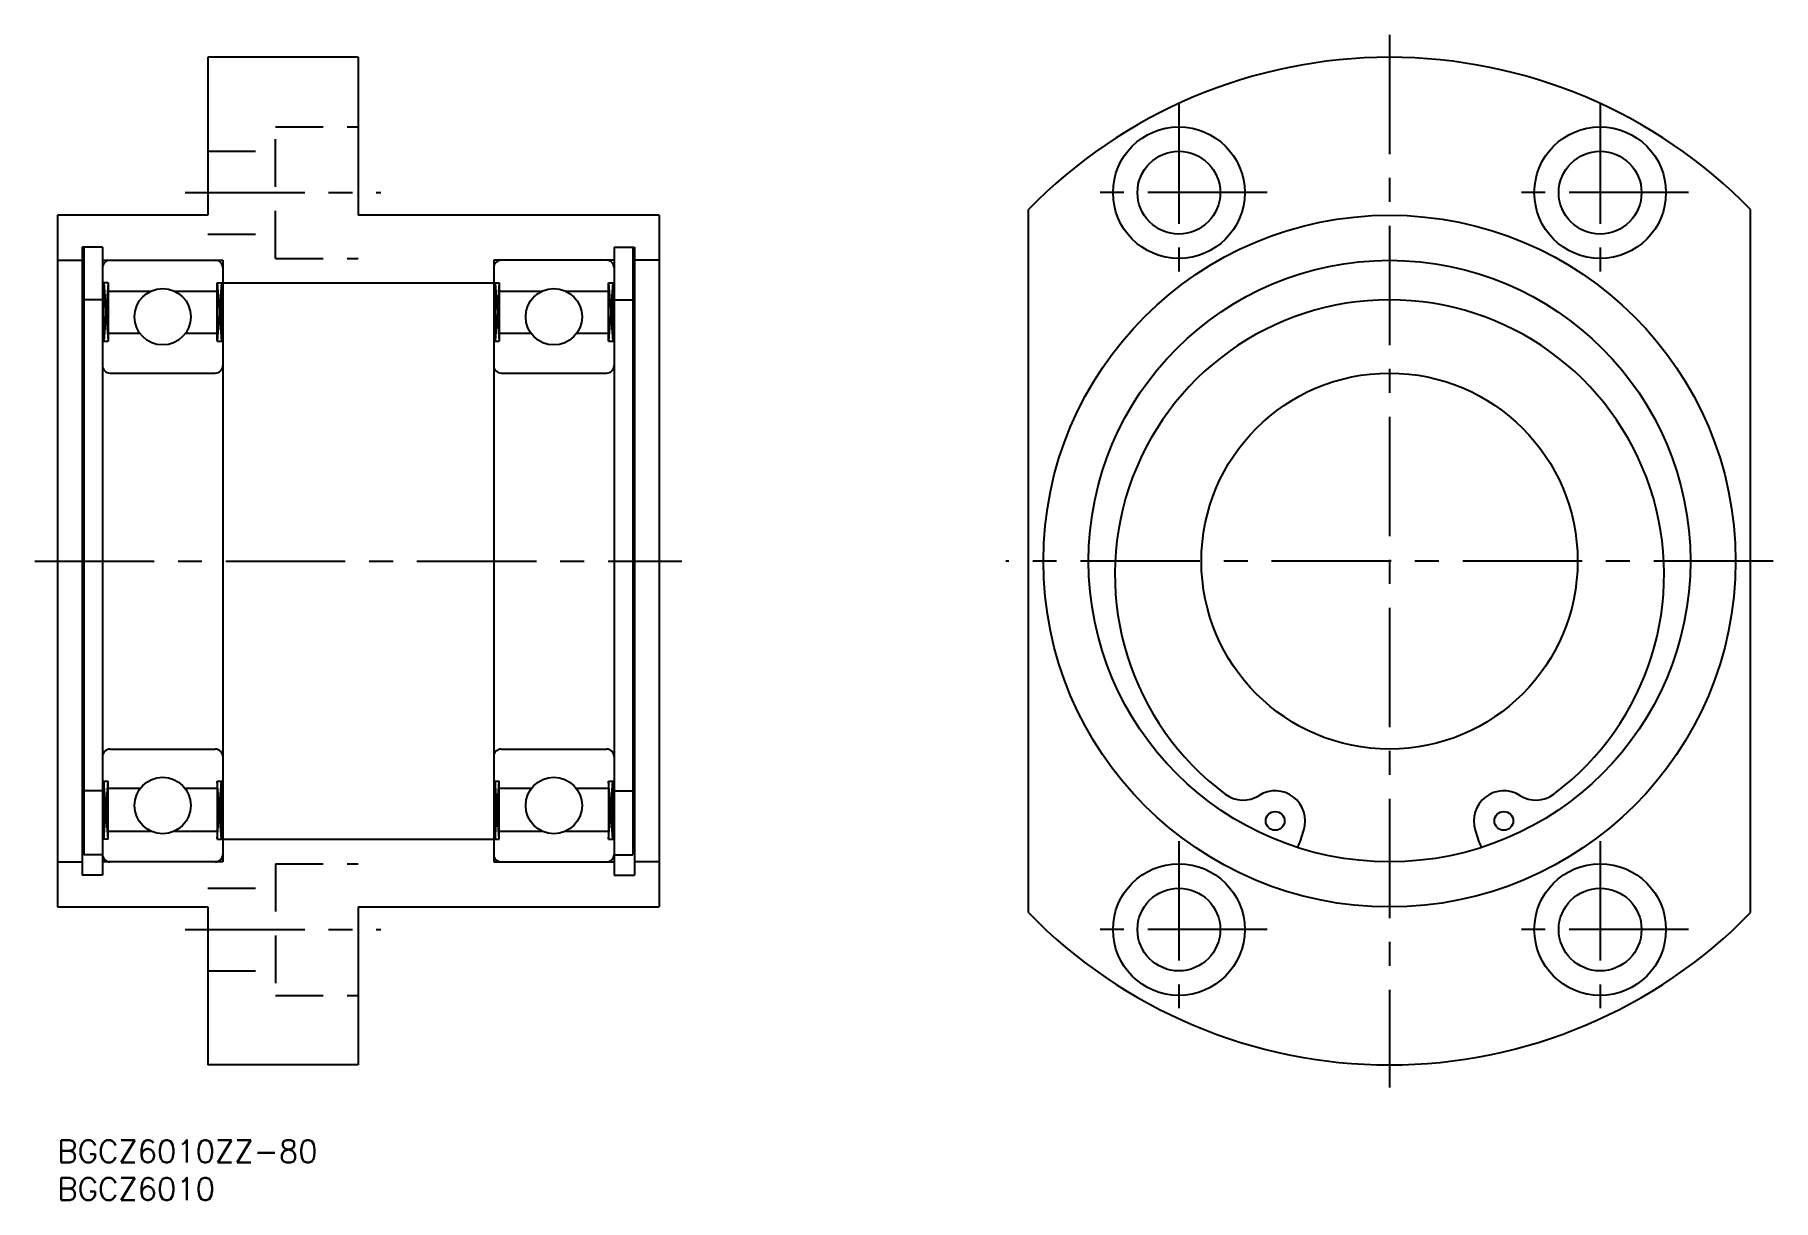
# Model space of a CAD drawing. Extents: x -3 to 228, y -8 to 147.
import ezdxf

# ---------------------------------------------------------------- set-up
doc = ezdxf.new("R2010")
doc.units = 0
doc.header["$LTSCALE"] = 0.5
doc.linetypes.add('CENTER', pattern=[50.8, 31.75, -6.35, 6.35, -6.35])
doc.linetypes.add('DASHED', pattern=[19.05, 12.7, -6.35])
for name, color, linetype in [('MSM_CENTER', 1, 'CENTER'), ('MSM_CONTINUOUS', 7, 'CONTINUOUS'), ('MSM_DASHED', 4, 'DASHED'), ('MSM_PART_NUMBER', 7, 'CONTINUOUS')]:
    doc.layers.add(name, color=color, linetype=linetype)
doc.styles.get("Standard").update_dxf_attribs({"font": 'txt.shx', "height": 3, "bigfont": 'bigfont.shx'})

# ---------------------------------------------------------------- blocks, each defined once
blk = doc.blocks.new('*U6')
at = {"layer": 'MSM_PART_NUMBER'}
blk.add_text('BGCZ6010ZZ-80', height=3, dxfattribs=at).set_placement((0, -3))
blk = doc.blocks.new('*U7')
at = {"layer": 'MSM_PART_NUMBER'}
blk.add_text('BGCZ6010', height=3, dxfattribs=at).set_placement((0, -8))

msp = doc.modelspace()

# ---------------------------------------------------------------- linework, layer by layer
at = {"layer": 'MSM_CENTER'}
for p, q in [((177.07, 147), (177.07, 7)), ((149.07, 137.75), (149.07, 114.25)), ((205.07, 137.75), (205.07, 114.25)), ((17, 126), (43, 126)), ((160.82, 126), (137.32, 126)), ((216.82, 126), (193.32, 126)), ((-3, 77), (83, 77)), ((228.07, 77), (126.07, 77)), ((149.07, 39.75), (149.07, 16.25)), ((205.07, 39.75), (205.07, 16.25)), ((17, 28), (43, 28)), ((160.82, 28), (137.32, 28)), ((216.82, 28), (193.32, 28))]:
    msp.add_line(p, q, dxfattribs=at)
at = {"layer": 'MSM_CONTINUOUS'}
for p, q in [((20, 144), (20, 123)), ((40, 144), (20, 144)), ((40, 144), (40, 123)), ((20, 123), (0, 123)), ((0, 123), (0, 31)), ((80, 123), (40, 123)), ((80, 123), (80, 31)), ((129.07, 30.26), (129.07, 123.74)), ((225.07, 30.26), (225.07, 123.74)), ((6, 118.75), (3.3, 118.75)), ((3.3, 118.75), (3.3, 35.25)), ((3.5, 118.75, 0.75), (3.5, 37.93, 0.75)), ((6, 118.75), (6, 35.25)), ((74, 118.75), (74, 35.25)), ((74, 118.75), (76.7, 118.75)), ((76.5, 118.75, 0.75), (76.5, 37.93, 0.75)), ((76.7, 118.75), (76.7, 35.25)), ((0, 117), (3.3, 117)), ((6, 117), (22, 117)), ((22, 117), (22, 37)), ((74, 117), (58, 117)), ((58, 117), (58, 37)), ((80, 117), (76.7, 117)), ((6.74, 114), (6, 114)), ((6.18, 106.25), (6.18, 114)), ((6.18, 114), (6.74, 106.25)), ((6.74, 114), (6.18, 106.25)), ((6.74, 114), (6.74, 106.25)), ((21.26, 114), (58.74, 114)), ((21.26, 106.25), (21.26, 114)), ((21.26, 114), (21.82, 106.25)), ((21.82, 114), (21.26, 106.25)), ((21.82, 114), (21.82, 106.25)), ((58.18, 106.25), (58.18, 114)), ((58.18, 114), (58.74, 106.25)), ((58.74, 114), (58.18, 106.25)), ((58.74, 114), (58.74, 106.25)), ((73.26, 114), (74, 114)), ((73.26, 106.25), (73.26, 114)), ((73.26, 114), (73.82, 106.25)), ((73.82, 114), (73.26, 106.25)), ((73.82, 114), (73.82, 106.25)), ((6, 111.75), (3.5, 111.75)), ((6.74, 112.9), (12.42, 112.9)), ((15.58, 112.9), (21.26, 112.9)), ((58.74, 112.9), (64.42, 112.9)), ((67.58, 112.9), (73.26, 112.9)), ((74, 111.75), (76.5, 111.75)), ((11, 107.25), (6.74, 107.25)), ((21.26, 107.25), (17, 107.25)), ((63, 107.25), (58.74, 107.25)), ((73.26, 107.25), (69, 107.25)), ((6, 106.25), (6.74, 106.25)), ((21.26, 106.25), (22, 106.25)), ((58, 106.25), (58.74, 106.25)), ((73.26, 106.25), (74, 106.25)), ((7, 102), (21, 102)), ((59, 102), (73, 102)), ((7, 52), (21, 52)), ((59, 52), (73, 52)), ((6, 46.45), (3.5, 46.45)), ((6, 47.75), (6.74, 47.75)), ((6.18, 47.75), (6.18, 40)), ((6.18, 40), (6.74, 47.75)), ((6.74, 40), (6.18, 47.75)), ((6.74, 40), (6.74, 47.75)), ((11, 46.75), (6.74, 46.75)), ((21.26, 46.75), (17, 46.75)), ((21.26, 47.75), (21.26, 40)), ((21.26, 47.75), (22, 47.75)), ((21.26, 40), (21.82, 47.75)), ((21.82, 40), (21.26, 47.75)), ((21.82, 40), (21.82, 47.75)), ((58, 47.75), (58.74, 47.75)), ((58.18, 47.75), (58.18, 40)), ((58.18, 40), (58.74, 47.75)), ((58.74, 40), (58.18, 47.75)), ((58.74, 40), (58.74, 47.75)), ((63, 46.75), (58.74, 46.75)), ((73.26, 46.75), (69, 46.75)), ((73.26, 47.75), (73.26, 40)), ((73.26, 47.75), (74, 47.75)), ((73.26, 40), (73.82, 47.75)), ((73.82, 40), (73.26, 47.75)), ((73.82, 40), (73.82, 47.75)), ((74, 46.45), (76.5, 46.45)), ((6.74, 40), (6, 40)), ((6.74, 41.1), (12.42, 41.1)), ((15.58, 41.1), (21.26, 41.1)), ((21.26, 40), (58.74, 40)), ((58.74, 41.1), (64.42, 41.1)), ((67.58, 41.1), (73.26, 41.1)), ((73.26, 40), (74, 40)), ((165.19, 39.68), (165.69, 41.23)), ((188.46, 41.23), (188.96, 39.68)), ((0, 37), (3.3, 37)), ((6, 37.93), (3.5, 37.93)), ((22, 37), (6, 37)), ((58, 37), (74, 37)), ((74, 37.93), (76.5, 37.93)), ((80, 37), (76.7, 37)), ((6, 35.25), (3.3, 35.25)), ((74, 35.25), (76.7, 35.25)), ((0, 31), (20, 31)), ((20, 31), (20, 10)), ((40, 31), (40, 10)), ((40, 31), (80, 31)), ((40, 10), (20, 10))]:
    msp.add_line(p, q, dxfattribs=at)
for centre, radius in [((149.07, 126), 8.75), ((205.07, 126), 8.75), ((149.07, 126), 5.5), ((205.07, 126), 5.5), ((177.07, 77), 46), ((177.07, 77), 40), ((14, 109.5), 3.75), ((66, 109.5), 3.75), ((177.07, 77), 25), ((14, 44.5), 3.75), ((66, 44.5), 3.75), ((161.87, 42.45), 1.25), ((192.27, 42.45), 1.25), ((149.07, 28), 8.75), ((205.07, 28), 8.75), ((149.07, 28), 5.5), ((205.07, 28), 5.5)]:
    msp.add_circle(centre, radius, dxfattribs=at)
for centre, radius, start, end in [((177.07, 77), 67, 44.2405, 135.7595), ((7, 116), 1, 90, 180), ((21, 116), 1, 0, 90), ((59, 116), 1, 90, 180), ((73, 116), 1, 0, 90), ((177.07, 75.25), 36.5, 306.7766, 233.2234), ((7, 103), 1, 180, 270), ((21, 103), 1, 270, 0), ((59, 103), 1, 180, 270), ((73, 103), 1, 270, 0), ((7, 51), 1, 90, 180), ((21, 51), 1, 0, 90), ((59, 51), 1, 90, 180), ((73, 51), 1, 0, 90), ((161.87, 42.45), 4, 342.3386, 122.1546), ((192.27, 42.45), 4, 57.8454, 197.6614), ((157.62, 49.22), 4, 233.2234, 302.1546), ((196.53, 49.22), 4, 237.8454, 306.7766), ((162.81, 40.43), 2.5, 322.9618, 342.3386), ((191.34, 40.43), 2.5, 197.6614, 217.0382), ((7, 38), 1, 180, 270), ((21, 38), 1, 270, 0), ((59, 38), 1, 180, 270), ((73, 38), 1, 270, 0), ((177.07, 77), 67, 224.2405, 315.7595)]:
    msp.add_arc(centre, radius, start, end, dxfattribs=at)
at = {"layer": 'MSM_DASHED'}
for p, q in [((29, 117.25), (29, 134.75)), ((29, 134.75), (40, 134.75)), ((20, 131.5), (29, 131.5)), ((20, 120.5), (29, 120.5)), ((29, 117.25), (40, 117.25)), ((29, 36.75), (40, 36.75)), ((29, 36.75), (29, 19.25)), ((20, 33.5), (29, 33.5)), ((20, 22.5), (29, 22.5)), ((29, 19.25), (40, 19.25))]:
    msp.add_line(p, q, dxfattribs=at)

# ---------------------------------------------------------------- block references
at = {"layer": 'MSM_CONTINUOUS'}
for name in ['*U6', '*U7']:
    msp.add_blockref(name, (0, 0), dxfattribs=at)

doc.saveas('drawing.dxf')
